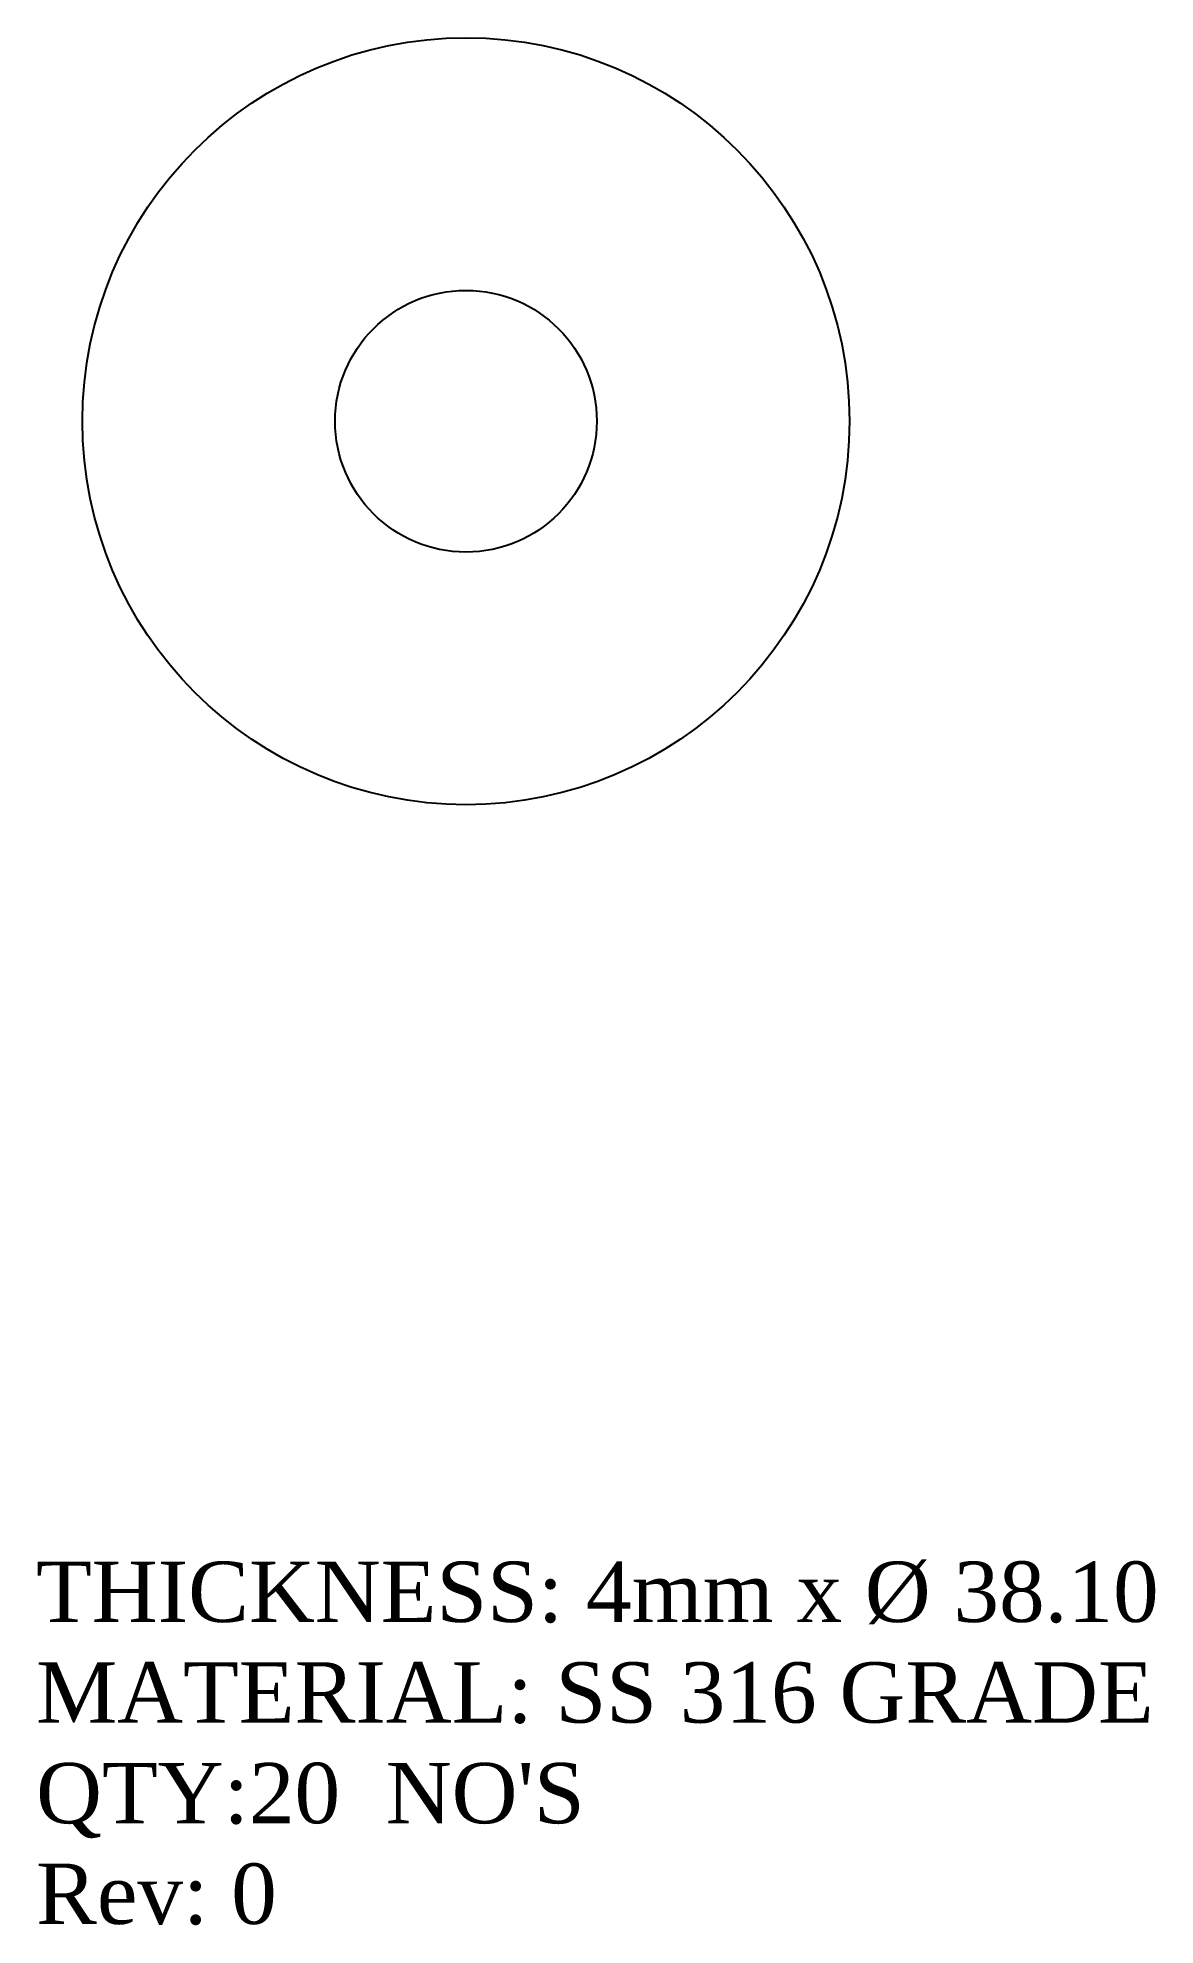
# Model space of a CAD drawing. Extents: x 84.9 to 140.4, y 595.1 to 688.9.
import ezdxf

# ---------------------------------------------------------------- set-up
doc = ezdxf.new("R2010")
doc.units = 0
doc.header["$MEASUREMENT"] = 0
doc.layers.add('LaserCutting', color=3, linetype='CONTINUOUS')
doc.styles.add('FX_VECTOR', font='MONOTXT.SHX', dxfattribs={"bigfont": 'BIGFONT.SHX'})

msp = doc.modelspace()

# ---------------------------------------------------------------- linework, layer by layer
at = {"layer": 'LaserCutting', "linetype": 'CONTINUOUS'}
for radius in [19.05, 6.5]:
    msp.add_circle((106.158, 669.824), radius, dxfattribs=at)

# ---------------------------------------------------------------- texts
at = {"layer": 'LaserCutting', "linetype": 'CONTINUOUS', "insert": (84.806, 613.176), "char_height": 3, "attachment_point": 1, "style": 'FX_VECTOR'}
msp.add_mtext_dynamic_manual_height_columns("{\\fTimes New Roman|b0|i0|c0|p18;THICKNESS: 4mm x %%C 38.10\\PMATERIAL: SS 316 GRADE\\PQTY:20  NO'S\\PRev: 0}", width=165.59033, gutter_width=1, heights=[0], dxfattribs=at)

doc.saveas('drawing.dxf')
